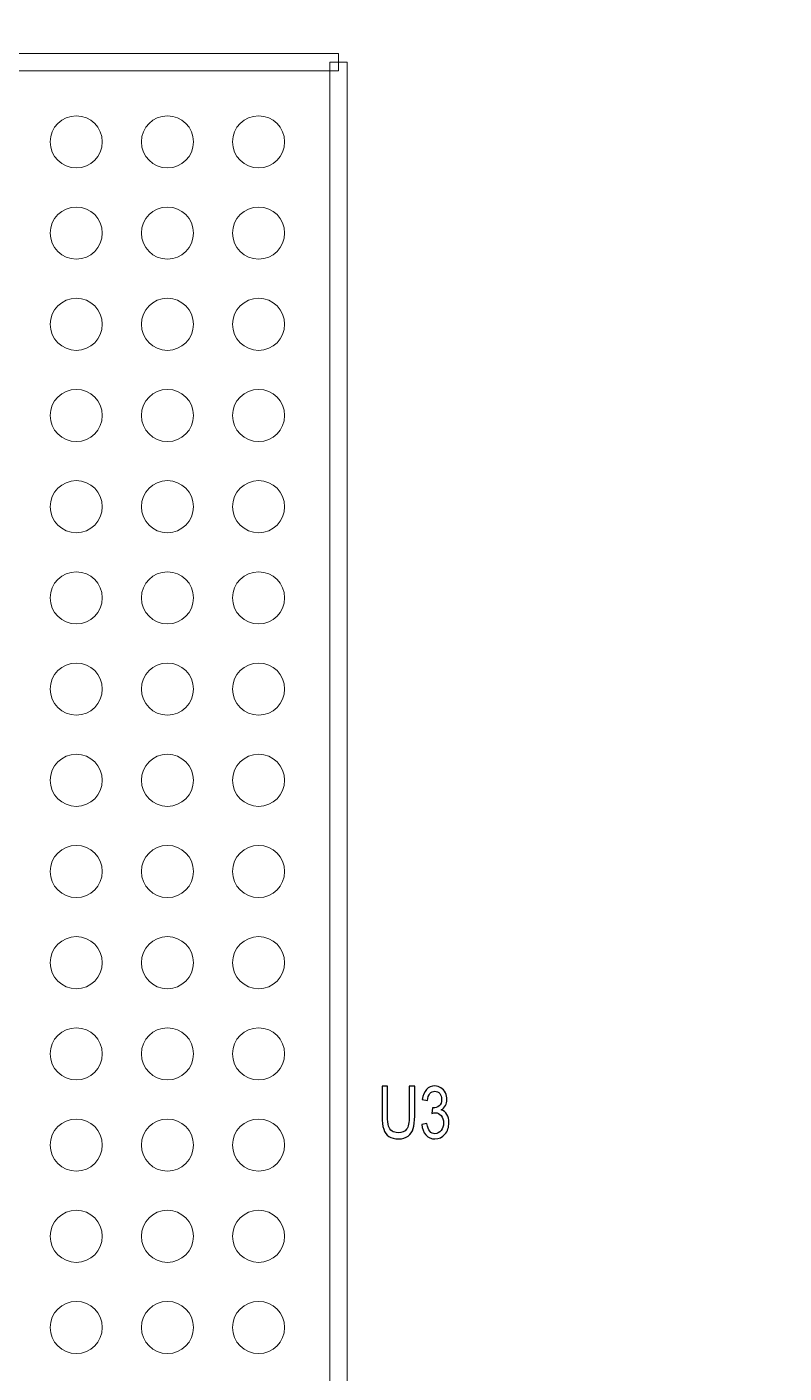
# Model space of a CAD drawing. Header units: millimetres. Extents: x -32 to 79, y -57 to 20.
# Drawn here: x 13.48 to 20.12, y -27.06 to -15.25 of the extents above; entities that cross this region are included whole.
import ezdxf

# ---------------------------------------------------------------- set-up
doc = ezdxf.new("R2010")
doc.units = ezdxf.units.MM
doc.header["$MEASUREMENT"] = 0
for name, color, linetype in [('BG_OUTLINE', 7, 'Continuous'), ('PG_SILKSCREEN_TOP', 7, 'Continuous'), ('PIN_TOP', 7, 'Continuous'), ('RD_SILKSCREEN_TOP', 7, 'Continuous')]:
    doc.layers.add(name, color=color, linetype=linetype)

msp = doc.modelspace()

# ---------------------------------------------------------------- linework, layer by layer
at = {"layer": 'BG_OUTLINE', "lineweight": 9}
msp.add_open_spline([(-31.5602, -57.3483), (-31.5602, -57.3483), (-31.5602, 2.6515), (-31.5602, 2.6515), (-31.5602, 2.6515), (-31.5602, 2.6515), (48.4395, 2.6515), (48.4395, 2.6515), (48.4395, 2.6515), (48.4395, 2.6515), (48.4395, -57.3483), (48.4395, -57.3483), (48.4395, -57.3483), (48.4395, -57.3483), (-31.5602, -57.3483), (-31.5602, -57.3483)], degree=3, knots=[0, 0, 0, 0, 0.25, 0.25, 0.25, 0.25, 0.5, 0.5, 0.5, 0.5, 0.75, 0.75, 0.75, 0.75, 1, 1, 1, 1], dxfattribs=at)
at = {"layer": 'PG_SILKSCREEN_TOP', "lineweight": 9}
for points in [[(16.2085, -15.4813), (16.2085, -15.4813), (16.2085, -15.6337), (16.2085, -15.6337), (16.2085, -15.6337), (16.2085, -15.6337), (-6.7917, -15.6337), (-6.7917, -15.6337), (-6.7917, -15.6337), (-6.7917, -15.6337), (-6.7917, -15.4813), (-6.7917, -15.4813), (-6.7917, -15.4813), (-6.7917, -15.4813), (16.2085, -15.4813), (16.2085, -15.4813)], [(16.2847, -38.5577), (16.2847, -38.5577), (16.1323, -38.5577), (16.1323, -38.5577), (16.1323, -38.5577), (16.1323, -38.5577), (16.1323, -15.5575), (16.1323, -15.5575), (16.1323, -15.5575), (16.1323, -15.5575), (16.2847, -15.5575), (16.2847, -15.5575), (16.2847, -15.5575), (16.2847, -15.5575), (16.2847, -38.5577), (16.2847, -38.5577)]]:
    msp.add_open_spline(points, degree=3, knots=[0, 0, 0, 0, 0.25, 0.25, 0.25, 0.25, 0.5, 0.5, 0.5, 0.5, 0.75, 0.75, 0.75, 0.75, 1, 1, 1, 1], dxfattribs=at)
at = {"layer": 'PIN_TOP', "lineweight": 9}
for points in [[(14.1368, -16.2575), (14.1368, -16.1312), (14.0345, -16.0289), (13.9082, -16.0289), (13.9082, -16.0289), (13.782, -16.0289), (13.6796, -16.1312), (13.6796, -16.2575), (13.6796, -16.2575), (13.6796, -16.3837), (13.782, -16.4861), (13.9082, -16.4861), (13.9082, -16.4861), (14.0345, -16.4861), (14.1368, -16.3837), (14.1368, -16.2575)], [(14.9369, -16.2575), (14.9369, -16.1312), (14.8346, -16.0289), (14.7083, -16.0289), (14.7083, -16.0289), (14.5821, -16.0289), (14.4797, -16.1312), (14.4797, -16.2575), (14.4797, -16.2575), (14.4797, -16.3837), (14.5821, -16.4861), (14.7083, -16.4861), (14.7083, -16.4861), (14.8346, -16.4861), (14.9369, -16.3837), (14.9369, -16.2575)], [(15.737, -16.2575), (15.737, -16.1312), (15.6347, -16.0289), (15.5084, -16.0289), (15.5084, -16.0289), (15.3822, -16.0289), (15.2798, -16.1312), (15.2798, -16.2575), (15.2798, -16.2575), (15.2798, -16.3837), (15.3822, -16.4861), (15.5084, -16.4861), (15.5084, -16.4861), (15.6347, -16.4861), (15.737, -16.3837), (15.737, -16.2575)], [(14.1368, -17.0576), (14.1368, -16.9313), (14.0345, -16.829), (13.9082, -16.829), (13.9082, -16.829), (13.782, -16.829), (13.6796, -16.9313), (13.6796, -17.0576), (13.6796, -17.0576), (13.6796, -17.1838), (13.782, -17.2862), (13.9082, -17.2862), (13.9082, -17.2862), (14.0345, -17.2862), (14.1368, -17.1838), (14.1368, -17.0576)], [(14.9369, -17.0576), (14.9369, -16.9313), (14.8346, -16.829), (14.7083, -16.829), (14.7083, -16.829), (14.5821, -16.829), (14.4797, -16.9313), (14.4797, -17.0576), (14.4797, -17.0576), (14.4797, -17.1838), (14.5821, -17.2862), (14.7083, -17.2862), (14.7083, -17.2862), (14.8346, -17.2862), (14.9369, -17.1838), (14.9369, -17.0576)], [(15.737, -17.0576), (15.737, -16.9313), (15.6347, -16.829), (15.5084, -16.829), (15.5084, -16.829), (15.3822, -16.829), (15.2798, -16.9313), (15.2798, -17.0576), (15.2798, -17.0576), (15.2798, -17.1838), (15.3822, -17.2862), (15.5084, -17.2862), (15.5084, -17.2862), (15.6347, -17.2862), (15.737, -17.1838), (15.737, -17.0576)], [(14.1368, -17.8577), (14.1368, -17.7314), (14.0345, -17.6291), (13.9082, -17.6291), (13.9082, -17.6291), (13.782, -17.6291), (13.6796, -17.7314), (13.6796, -17.8577), (13.6796, -17.8577), (13.6796, -17.9839), (13.782, -18.0863), (13.9082, -18.0863), (13.9082, -18.0863), (14.0345, -18.0863), (14.1368, -17.9839), (14.1368, -17.8577)], [(14.9369, -17.8577), (14.9369, -17.7314), (14.8346, -17.6291), (14.7083, -17.6291), (14.7083, -17.6291), (14.5821, -17.6291), (14.4797, -17.7314), (14.4797, -17.8577), (14.4797, -17.8577), (14.4797, -17.9839), (14.5821, -18.0863), (14.7083, -18.0863), (14.7083, -18.0863), (14.8346, -18.0863), (14.9369, -17.9839), (14.9369, -17.8577)], [(15.737, -17.8577), (15.737, -17.7314), (15.6347, -17.6291), (15.5084, -17.6291), (15.5084, -17.6291), (15.3822, -17.6291), (15.2798, -17.7314), (15.2798, -17.8577), (15.2798, -17.8577), (15.2798, -17.9839), (15.3822, -18.0863), (15.5084, -18.0863), (15.5084, -18.0863), (15.6347, -18.0863), (15.737, -17.9839), (15.737, -17.8577)], [(14.1368, -18.6575), (14.1368, -18.5313), (14.0345, -18.4289), (13.9082, -18.4289), (13.9082, -18.4289), (13.782, -18.4289), (13.6796, -18.5313), (13.6796, -18.6575), (13.6796, -18.6575), (13.6796, -18.7838), (13.782, -18.8861), (13.9082, -18.8861), (13.9082, -18.8861), (14.0345, -18.8861), (14.1368, -18.7838), (14.1368, -18.6575)], [(14.9369, -18.6575), (14.9369, -18.5313), (14.8346, -18.4289), (14.7083, -18.4289), (14.7083, -18.4289), (14.5821, -18.4289), (14.4797, -18.5313), (14.4797, -18.6575), (14.4797, -18.6575), (14.4797, -18.7838), (14.5821, -18.8861), (14.7083, -18.8861), (14.7083, -18.8861), (14.8346, -18.8861), (14.9369, -18.7838), (14.9369, -18.6575)], [(15.737, -18.6575), (15.737, -18.5313), (15.6347, -18.4289), (15.5084, -18.4289), (15.5084, -18.4289), (15.3822, -18.4289), (15.2798, -18.5313), (15.2798, -18.6575), (15.2798, -18.6575), (15.2798, -18.7838), (15.3822, -18.8861), (15.5084, -18.8861), (15.5084, -18.8861), (15.6347, -18.8861), (15.737, -18.7838), (15.737, -18.6575)], [(14.1368, -19.4576), (14.1368, -19.3314), (14.0345, -19.229), (13.9082, -19.229), (13.9082, -19.229), (13.782, -19.229), (13.6796, -19.3314), (13.6796, -19.4576), (13.6796, -19.4576), (13.6796, -19.5839), (13.782, -19.6862), (13.9082, -19.6862), (13.9082, -19.6862), (14.0345, -19.6862), (14.1368, -19.5839), (14.1368, -19.4576)], [(14.9369, -19.4576), (14.9369, -19.3314), (14.8346, -19.229), (14.7083, -19.229), (14.7083, -19.229), (14.5821, -19.229), (14.4797, -19.3314), (14.4797, -19.4576), (14.4797, -19.4576), (14.4797, -19.5839), (14.5821, -19.6862), (14.7083, -19.6862), (14.7083, -19.6862), (14.8346, -19.6862), (14.9369, -19.5839), (14.9369, -19.4576)], [(15.737, -19.4576), (15.737, -19.3314), (15.6347, -19.229), (15.5084, -19.229), (15.5084, -19.229), (15.3822, -19.229), (15.2798, -19.3314), (15.2798, -19.4576), (15.2798, -19.4576), (15.2798, -19.5839), (15.3822, -19.6862), (15.5084, -19.6862), (15.5084, -19.6862), (15.6347, -19.6862), (15.737, -19.5839), (15.737, -19.4576)], [(14.1368, -20.2575), (14.1368, -20.1312), (14.0345, -20.0289), (13.9082, -20.0289), (13.9082, -20.0289), (13.782, -20.0289), (13.6796, -20.1312), (13.6796, -20.2575), (13.6796, -20.2575), (13.6796, -20.3837), (13.782, -20.4861), (13.9082, -20.4861), (13.9082, -20.4861), (14.0345, -20.4861), (14.1368, -20.3837), (14.1368, -20.2575)], [(14.9369, -20.2575), (14.9369, -20.1312), (14.8346, -20.0289), (14.7083, -20.0289), (14.7083, -20.0289), (14.5821, -20.0289), (14.4797, -20.1312), (14.4797, -20.2575), (14.4797, -20.2575), (14.4797, -20.3837), (14.5821, -20.4861), (14.7083, -20.4861), (14.7083, -20.4861), (14.8346, -20.4861), (14.9369, -20.3837), (14.9369, -20.2575)], [(15.737, -20.2575), (15.737, -20.1312), (15.6347, -20.0289), (15.5084, -20.0289), (15.5084, -20.0289), (15.3822, -20.0289), (15.2798, -20.1312), (15.2798, -20.2575), (15.2798, -20.2575), (15.2798, -20.3837), (15.3822, -20.4861), (15.5084, -20.4861), (15.5084, -20.4861), (15.6347, -20.4861), (15.737, -20.3837), (15.737, -20.2575)], [(14.1368, -21.0576), (14.1368, -20.9313), (14.0345, -20.829), (13.9082, -20.829), (13.9082, -20.829), (13.782, -20.829), (13.6796, -20.9313), (13.6796, -21.0576), (13.6796, -21.0576), (13.6796, -21.1838), (13.782, -21.2862), (13.9082, -21.2862), (13.9082, -21.2862), (14.0345, -21.2862), (14.1368, -21.1838), (14.1368, -21.0576)], [(14.9369, -21.0576), (14.9369, -20.9313), (14.8346, -20.829), (14.7083, -20.829), (14.7083, -20.829), (14.5821, -20.829), (14.4797, -20.9313), (14.4797, -21.0576), (14.4797, -21.0576), (14.4797, -21.1838), (14.5821, -21.2862), (14.7083, -21.2862), (14.7083, -21.2862), (14.8346, -21.2862), (14.9369, -21.1838), (14.9369, -21.0576)], [(15.737, -21.0576), (15.737, -20.9313), (15.6347, -20.829), (15.5084, -20.829), (15.5084, -20.829), (15.3822, -20.829), (15.2798, -20.9313), (15.2798, -21.0576), (15.2798, -21.0576), (15.2798, -21.1838), (15.3822, -21.2862), (15.5084, -21.2862), (15.5084, -21.2862), (15.6347, -21.2862), (15.737, -21.1838), (15.737, -21.0576)], [(14.1368, -21.8577), (14.1368, -21.7314), (14.0345, -21.6291), (13.9082, -21.6291), (13.9082, -21.6291), (13.782, -21.6291), (13.6796, -21.7314), (13.6796, -21.8577), (13.6796, -21.8577), (13.6796, -21.9839), (13.782, -22.0863), (13.9082, -22.0863), (13.9082, -22.0863), (14.0345, -22.0863), (14.1368, -21.9839), (14.1368, -21.8577)], [(14.9369, -21.8577), (14.9369, -21.7314), (14.8346, -21.6291), (14.7083, -21.6291), (14.7083, -21.6291), (14.5821, -21.6291), (14.4797, -21.7314), (14.4797, -21.8577), (14.4797, -21.8577), (14.4797, -21.9839), (14.5821, -22.0863), (14.7083, -22.0863), (14.7083, -22.0863), (14.8346, -22.0863), (14.9369, -21.9839), (14.9369, -21.8577)], [(15.737, -21.8577), (15.737, -21.7314), (15.6347, -21.6291), (15.5084, -21.6291), (15.5084, -21.6291), (15.3822, -21.6291), (15.2798, -21.7314), (15.2798, -21.8577), (15.2798, -21.8577), (15.2798, -21.9839), (15.3822, -22.0863), (15.5084, -22.0863), (15.5084, -22.0863), (15.6347, -22.0863), (15.737, -21.9839), (15.737, -21.8577)], [(14.1368, -22.6575), (14.1368, -22.5313), (14.0345, -22.4289), (13.9082, -22.4289), (13.9082, -22.4289), (13.782, -22.4289), (13.6796, -22.5313), (13.6796, -22.6575), (13.6796, -22.6575), (13.6796, -22.7838), (13.782, -22.8861), (13.9082, -22.8861), (13.9082, -22.8861), (14.0345, -22.8861), (14.1368, -22.7838), (14.1368, -22.6575)], [(14.9369, -22.6575), (14.9369, -22.5313), (14.8346, -22.4289), (14.7083, -22.4289), (14.7083, -22.4289), (14.5821, -22.4289), (14.4797, -22.5313), (14.4797, -22.6575), (14.4797, -22.6575), (14.4797, -22.7838), (14.5821, -22.8861), (14.7083, -22.8861), (14.7083, -22.8861), (14.8346, -22.8861), (14.9369, -22.7838), (14.9369, -22.6575)], [(15.737, -22.6575), (15.737, -22.5313), (15.6347, -22.4289), (15.5084, -22.4289), (15.5084, -22.4289), (15.3822, -22.4289), (15.2798, -22.5313), (15.2798, -22.6575), (15.2798, -22.6575), (15.2798, -22.7838), (15.3822, -22.8861), (15.5084, -22.8861), (15.5084, -22.8861), (15.6347, -22.8861), (15.737, -22.7838), (15.737, -22.6575)], [(14.1368, -23.4576), (14.1368, -23.3314), (14.0345, -23.229), (13.9082, -23.229), (13.9082, -23.229), (13.782, -23.229), (13.6796, -23.3314), (13.6796, -23.4576), (13.6796, -23.4576), (13.6796, -23.5839), (13.782, -23.6862), (13.9082, -23.6862), (13.9082, -23.6862), (14.0345, -23.6862), (14.1368, -23.5839), (14.1368, -23.4576)], [(14.9369, -23.4576), (14.9369, -23.3314), (14.8346, -23.229), (14.7083, -23.229), (14.7083, -23.229), (14.5821, -23.229), (14.4797, -23.3314), (14.4797, -23.4576), (14.4797, -23.4576), (14.4797, -23.5839), (14.5821, -23.6862), (14.7083, -23.6862), (14.7083, -23.6862), (14.8346, -23.6862), (14.9369, -23.5839), (14.9369, -23.4576)], [(15.737, -23.4576), (15.737, -23.3314), (15.6347, -23.229), (15.5084, -23.229), (15.5084, -23.229), (15.3822, -23.229), (15.2798, -23.3314), (15.2798, -23.4576), (15.2798, -23.4576), (15.2798, -23.5839), (15.3822, -23.6862), (15.5084, -23.6862), (15.5084, -23.6862), (15.6347, -23.6862), (15.737, -23.5839), (15.737, -23.4576)], [(14.1368, -24.2575), (14.1368, -24.1312), (14.0345, -24.0289), (13.9082, -24.0289), (13.9082, -24.0289), (13.782, -24.0289), (13.6796, -24.1312), (13.6796, -24.2575), (13.6796, -24.2575), (13.6796, -24.3837), (13.782, -24.4861), (13.9082, -24.4861), (13.9082, -24.4861), (14.0345, -24.4861), (14.1368, -24.3837), (14.1368, -24.2575)], [(14.9369, -24.2575), (14.9369, -24.1312), (14.8346, -24.0289), (14.7083, -24.0289), (14.7083, -24.0289), (14.5821, -24.0289), (14.4797, -24.1312), (14.4797, -24.2575), (14.4797, -24.2575), (14.4797, -24.3837), (14.5821, -24.4861), (14.7083, -24.4861), (14.7083, -24.4861), (14.8346, -24.4861), (14.9369, -24.3837), (14.9369, -24.2575)], [(15.737, -24.2575), (15.737, -24.1312), (15.6347, -24.0289), (15.5084, -24.0289), (15.5084, -24.0289), (15.3822, -24.0289), (15.2798, -24.1312), (15.2798, -24.2575), (15.2798, -24.2575), (15.2798, -24.3837), (15.3822, -24.4861), (15.5084, -24.4861), (15.5084, -24.4861), (15.6347, -24.4861), (15.737, -24.3837), (15.737, -24.2575)], [(14.1368, -25.0576), (14.1368, -24.9313), (14.0345, -24.829), (13.9082, -24.829), (13.9082, -24.829), (13.782, -24.829), (13.6796, -24.9313), (13.6796, -25.0576), (13.6796, -25.0576), (13.6796, -25.1838), (13.782, -25.2862), (13.9082, -25.2862), (13.9082, -25.2862), (14.0345, -25.2862), (14.1368, -25.1838), (14.1368, -25.0576)], [(14.9369, -25.0576), (14.9369, -24.9313), (14.8346, -24.829), (14.7083, -24.829), (14.7083, -24.829), (14.5821, -24.829), (14.4797, -24.9313), (14.4797, -25.0576), (14.4797, -25.0576), (14.4797, -25.1838), (14.5821, -25.2862), (14.7083, -25.2862), (14.7083, -25.2862), (14.8346, -25.2862), (14.9369, -25.1838), (14.9369, -25.0576)], [(15.737, -25.0576), (15.737, -24.9313), (15.6347, -24.829), (15.5084, -24.829), (15.5084, -24.829), (15.3822, -24.829), (15.2798, -24.9313), (15.2798, -25.0576), (15.2798, -25.0576), (15.2798, -25.1838), (15.3822, -25.2862), (15.5084, -25.2862), (15.5084, -25.2862), (15.6347, -25.2862), (15.737, -25.1838), (15.737, -25.0576)], [(14.1368, -25.8577), (14.1368, -25.7314), (14.0345, -25.6291), (13.9082, -25.6291), (13.9082, -25.6291), (13.782, -25.6291), (13.6796, -25.7314), (13.6796, -25.8577), (13.6796, -25.8577), (13.6796, -25.9839), (13.782, -26.0863), (13.9082, -26.0863), (13.9082, -26.0863), (14.0345, -26.0863), (14.1368, -25.9839), (14.1368, -25.8577)], [(14.9369, -25.8577), (14.9369, -25.7314), (14.8346, -25.6291), (14.7083, -25.6291), (14.7083, -25.6291), (14.5821, -25.6291), (14.4797, -25.7314), (14.4797, -25.8577), (14.4797, -25.8577), (14.4797, -25.9839), (14.5821, -26.0863), (14.7083, -26.0863), (14.7083, -26.0863), (14.8346, -26.0863), (14.9369, -25.9839), (14.9369, -25.8577)], [(15.737, -25.8577), (15.737, -25.7314), (15.6347, -25.6291), (15.5084, -25.6291), (15.5084, -25.6291), (15.3822, -25.6291), (15.2798, -25.7314), (15.2798, -25.8577), (15.2798, -25.8577), (15.2798, -25.9839), (15.3822, -26.0863), (15.5084, -26.0863), (15.5084, -26.0863), (15.6347, -26.0863), (15.737, -25.9839), (15.737, -25.8577)], [(14.1368, -26.6575), (14.1368, -26.5313), (14.0345, -26.4289), (13.9082, -26.4289), (13.9082, -26.4289), (13.782, -26.4289), (13.6796, -26.5313), (13.6796, -26.6575), (13.6796, -26.6575), (13.6796, -26.7838), (13.782, -26.8861), (13.9082, -26.8861), (13.9082, -26.8861), (14.0345, -26.8861), (14.1368, -26.7838), (14.1368, -26.6575)], [(14.9369, -26.6575), (14.9369, -26.5313), (14.8346, -26.4289), (14.7083, -26.4289), (14.7083, -26.4289), (14.5821, -26.4289), (14.4797, -26.5313), (14.4797, -26.6575), (14.4797, -26.6575), (14.4797, -26.7838), (14.5821, -26.8861), (14.7083, -26.8861), (14.7083, -26.8861), (14.8346, -26.8861), (14.9369, -26.7838), (14.9369, -26.6575)], [(15.737, -26.6575), (15.737, -26.5313), (15.6347, -26.4289), (15.5084, -26.4289), (15.5084, -26.4289), (15.3822, -26.4289), (15.2798, -26.5313), (15.2798, -26.6575), (15.2798, -26.6575), (15.2798, -26.7838), (15.3822, -26.8861), (15.5084, -26.8861), (15.5084, -26.8861), (15.6347, -26.8861), (15.737, -26.7838), (15.737, -26.6575)]]:
    msp.add_open_spline(points, degree=3, knots=[0, 0, 0, 0, 0.25, 0.25, 0.25, 0.25, 0.5, 0.5, 0.5, 0.5, 0.75, 0.75, 0.75, 0.75, 1, 1, 1, 1], dxfattribs=at)
at = {"layer": 'RD_SILKSCREEN_TOP', "color": 8}
for points, knots in [([(16.8302, -24.5412), (16.8302, -24.5412), (16.8784, -24.5412), (16.8784, -24.5412), (16.8784, -24.5412), (16.8784, -24.5412), (16.8784, -24.8039), (16.8784, -24.8039), (16.8784, -24.8039), (16.8784, -24.8495), (16.8742, -24.8858), (16.8659, -24.9127), (16.8659, -24.9127), (16.8576, -24.9396), (16.8427, -24.9614), (16.8211, -24.9782), (16.8211, -24.9782), (16.7995, -24.9952), (16.7713, -25.0035), (16.7362, -25.0035), (16.7362, -25.0035), (16.7022, -25.0035), (16.6742, -24.9962), (16.6526, -24.9815), (16.6526, -24.9815), (16.631, -24.9669), (16.6154, -24.9456), (16.6062, -24.9178), (16.6062, -24.9178), (16.597, -24.89), (16.5924, -24.8521), (16.5924, -24.8039), (16.5924, -24.8039), (16.5924, -24.8039), (16.5924, -24.5412), (16.5924, -24.5412), (16.5924, -24.5412), (16.5924, -24.5412), (16.6405, -24.5412), (16.6405, -24.5412), (16.6405, -24.5412), (16.6405, -24.5412), (16.6405, -24.8036), (16.6405, -24.8036), (16.6405, -24.8036), (16.6405, -24.8431), (16.6434, -24.8722), (16.6493, -24.8908), (16.6493, -24.8908), (16.6551, -24.9095), (16.6653, -24.9239), (16.6795, -24.9341), (16.6795, -24.9341), (16.6938, -24.9443), (16.7113, -24.9493), (16.732, -24.9493), (16.732, -24.9493), (16.7674, -24.9493), (16.7926, -24.9393), (16.8077, -24.9192), (16.8077, -24.9192), (16.8226, -24.8992), (16.8302, -24.8607), (16.8302, -24.8036), (16.8302, -24.8036), (16.8302, -24.8036), (16.8302, -24.5412), (16.8302, -24.5412)], [0, 0, 0, 0, 0.0588235, 0.0588235, 0.0588235, 0.0588235, 0.1176471, 0.1176471, 0.1176471, 0.1176471, 0.1764706, 0.1764706, 0.1764706, 0.1764706, 0.2352941, 0.2352941, 0.2352941, 0.2352941, 0.2941176, 0.2941176, 0.2941176, 0.2941176, 0.3529412, 0.3529412, 0.3529412, 0.3529412, 0.4117647, 0.4117647, 0.4117647, 0.4117647, 0.4705882, 0.4705882, 0.4705882, 0.4705882, 0.5294118, 0.5294118, 0.5294118, 0.5294118, 0.5882353, 0.5882353, 0.5882353, 0.5882353, 0.6470588, 0.6470588, 0.6470588, 0.6470588, 0.7058824, 0.7058824, 0.7058824, 0.7058824, 0.7647059, 0.7647059, 0.7647059, 0.7647059, 0.8235294, 0.8235294, 0.8235294, 0.8235294, 0.8823529, 0.8823529, 0.8823529, 0.8823529, 0.9411765, 0.9411765, 0.9411765, 0.9411765, 1, 1, 1, 1]), ([(16.9407, -24.8758), (16.9407, -24.8758), (16.9852, -24.8684), (16.9852, -24.8684), (16.9852, -24.8684), (16.9904, -24.9), (16.9991, -24.9228), (17.0114, -24.9367), (17.0114, -24.9367), (17.0238, -24.9507), (17.0387, -24.9577), (17.0564, -24.9577), (17.0564, -24.9577), (17.0775, -24.9577), (17.0952, -24.9486), (17.1097, -24.9304), (17.1097, -24.9304), (17.1241, -24.9122), (17.1314, -24.8896), (17.1314, -24.8628), (17.1314, -24.8628), (17.1314, -24.8372), (17.1247, -24.816), (17.1113, -24.7994), (17.1113, -24.7994), (17.0979, -24.7828), (17.0808, -24.7744), (17.0602, -24.7744), (17.0602, -24.7744), (17.0517, -24.7744), (17.0412, -24.7765), (17.0287, -24.7806), (17.0287, -24.7806), (17.0287, -24.7806), (17.0337, -24.7316), (17.0337, -24.7316), (17.0337, -24.7316), (17.0367, -24.7321), (17.039, -24.7323), (17.0409, -24.7323), (17.0409, -24.7323), (17.0599, -24.7323), (17.077, -24.726), (17.0922, -24.7136), (17.0922, -24.7136), (17.1075, -24.7013), (17.1151, -24.6821), (17.1151, -24.6563), (17.1151, -24.6563), (17.1151, -24.6359), (17.1095, -24.6188), (17.0983, -24.6055), (17.0983, -24.6055), (17.0873, -24.592), (17.073, -24.5853), (17.0555, -24.5853), (17.0555, -24.5853), (17.0381, -24.5853), (17.0236, -24.5922), (17.0121, -24.6057), (17.0121, -24.6057), (17.0005, -24.6194), (16.9931, -24.6399), (16.9898, -24.6672), (16.9898, -24.6672), (16.9898, -24.6672), (16.9451, -24.6572), (16.9451, -24.6572), (16.9451, -24.6572), (16.9506, -24.6198), (16.963, -24.5908), (16.9823, -24.5702), (16.9823, -24.5702), (17.0017, -24.5497), (17.0257, -24.5393), (17.0545, -24.5393), (17.0545, -24.5393), (17.0743, -24.5393), (17.0926, -24.5447), (17.1093, -24.5553), (17.1093, -24.5553), (17.1259, -24.566), (17.1387, -24.5805), (17.1476, -24.5989), (17.1476, -24.5989), (17.1564, -24.6173), (17.1609, -24.6368), (17.1609, -24.6576), (17.1609, -24.6576), (17.1609, -24.6771), (17.1567, -24.695), (17.1483, -24.7112), (17.1483, -24.7112), (17.1398, -24.7273), (17.1273, -24.7401), (17.1108, -24.7496), (17.1108, -24.7496), (17.1323, -24.7558), (17.149, -24.7687), (17.1609, -24.7883), (17.1609, -24.7883), (17.1728, -24.8077), (17.1787, -24.8322), (17.1787, -24.8615), (17.1787, -24.8615), (17.1787, -24.9012), (17.1672, -24.9348), (17.144, -24.9625), (17.144, -24.9625), (17.1209, -24.9901), (17.0916, -25.0038), (17.0562, -25.0038), (17.0562, -25.0038), (17.0243, -25.0038), (16.9978, -24.992), (16.9767, -24.9682), (16.9767, -24.9682), (16.9556, -24.9445), (16.9436, -24.9137), (16.9407, -24.8758)], [0, 0, 0, 0, 0.0333333, 0.0333333, 0.0333333, 0.0333333, 0.0666667, 0.0666667, 0.0666667, 0.0666667, 0.1, 0.1, 0.1, 0.1, 0.1333333, 0.1333333, 0.1333333, 0.1333333, 0.1666667, 0.1666667, 0.1666667, 0.1666667, 0.2, 0.2, 0.2, 0.2, 0.2333333, 0.2333333, 0.2333333, 0.2333333, 0.2666667, 0.2666667, 0.2666667, 0.2666667, 0.3, 0.3, 0.3, 0.3, 0.3333333, 0.3333333, 0.3333333, 0.3333333, 0.3666667, 0.3666667, 0.3666667, 0.3666667, 0.4, 0.4, 0.4, 0.4, 0.4333333, 0.4333333, 0.4333333, 0.4333333, 0.4666667, 0.4666667, 0.4666667, 0.4666667, 0.5, 0.5, 0.5, 0.5, 0.5333333, 0.5333333, 0.5333333, 0.5333333, 0.5666667, 0.5666667, 0.5666667, 0.5666667, 0.6, 0.6, 0.6, 0.6, 0.6333333, 0.6333333, 0.6333333, 0.6333333, 0.6666667, 0.6666667, 0.6666667, 0.6666667, 0.7, 0.7, 0.7, 0.7, 0.7333333, 0.7333333, 0.7333333, 0.7333333, 0.7666667, 0.7666667, 0.7666667, 0.7666667, 0.8, 0.8, 0.8, 0.8, 0.8333333, 0.8333333, 0.8333333, 0.8333333, 0.8666667, 0.8666667, 0.8666667, 0.8666667, 0.9, 0.9, 0.9, 0.9, 0.9333333, 0.9333333, 0.9333333, 0.9333333, 0.9666667, 0.9666667, 0.9666667, 0.9666667, 1, 1, 1, 1])]:
    msp.add_open_spline(points, degree=3, knots=knots, dxfattribs=at)

doc.saveas('drawing.dxf')
